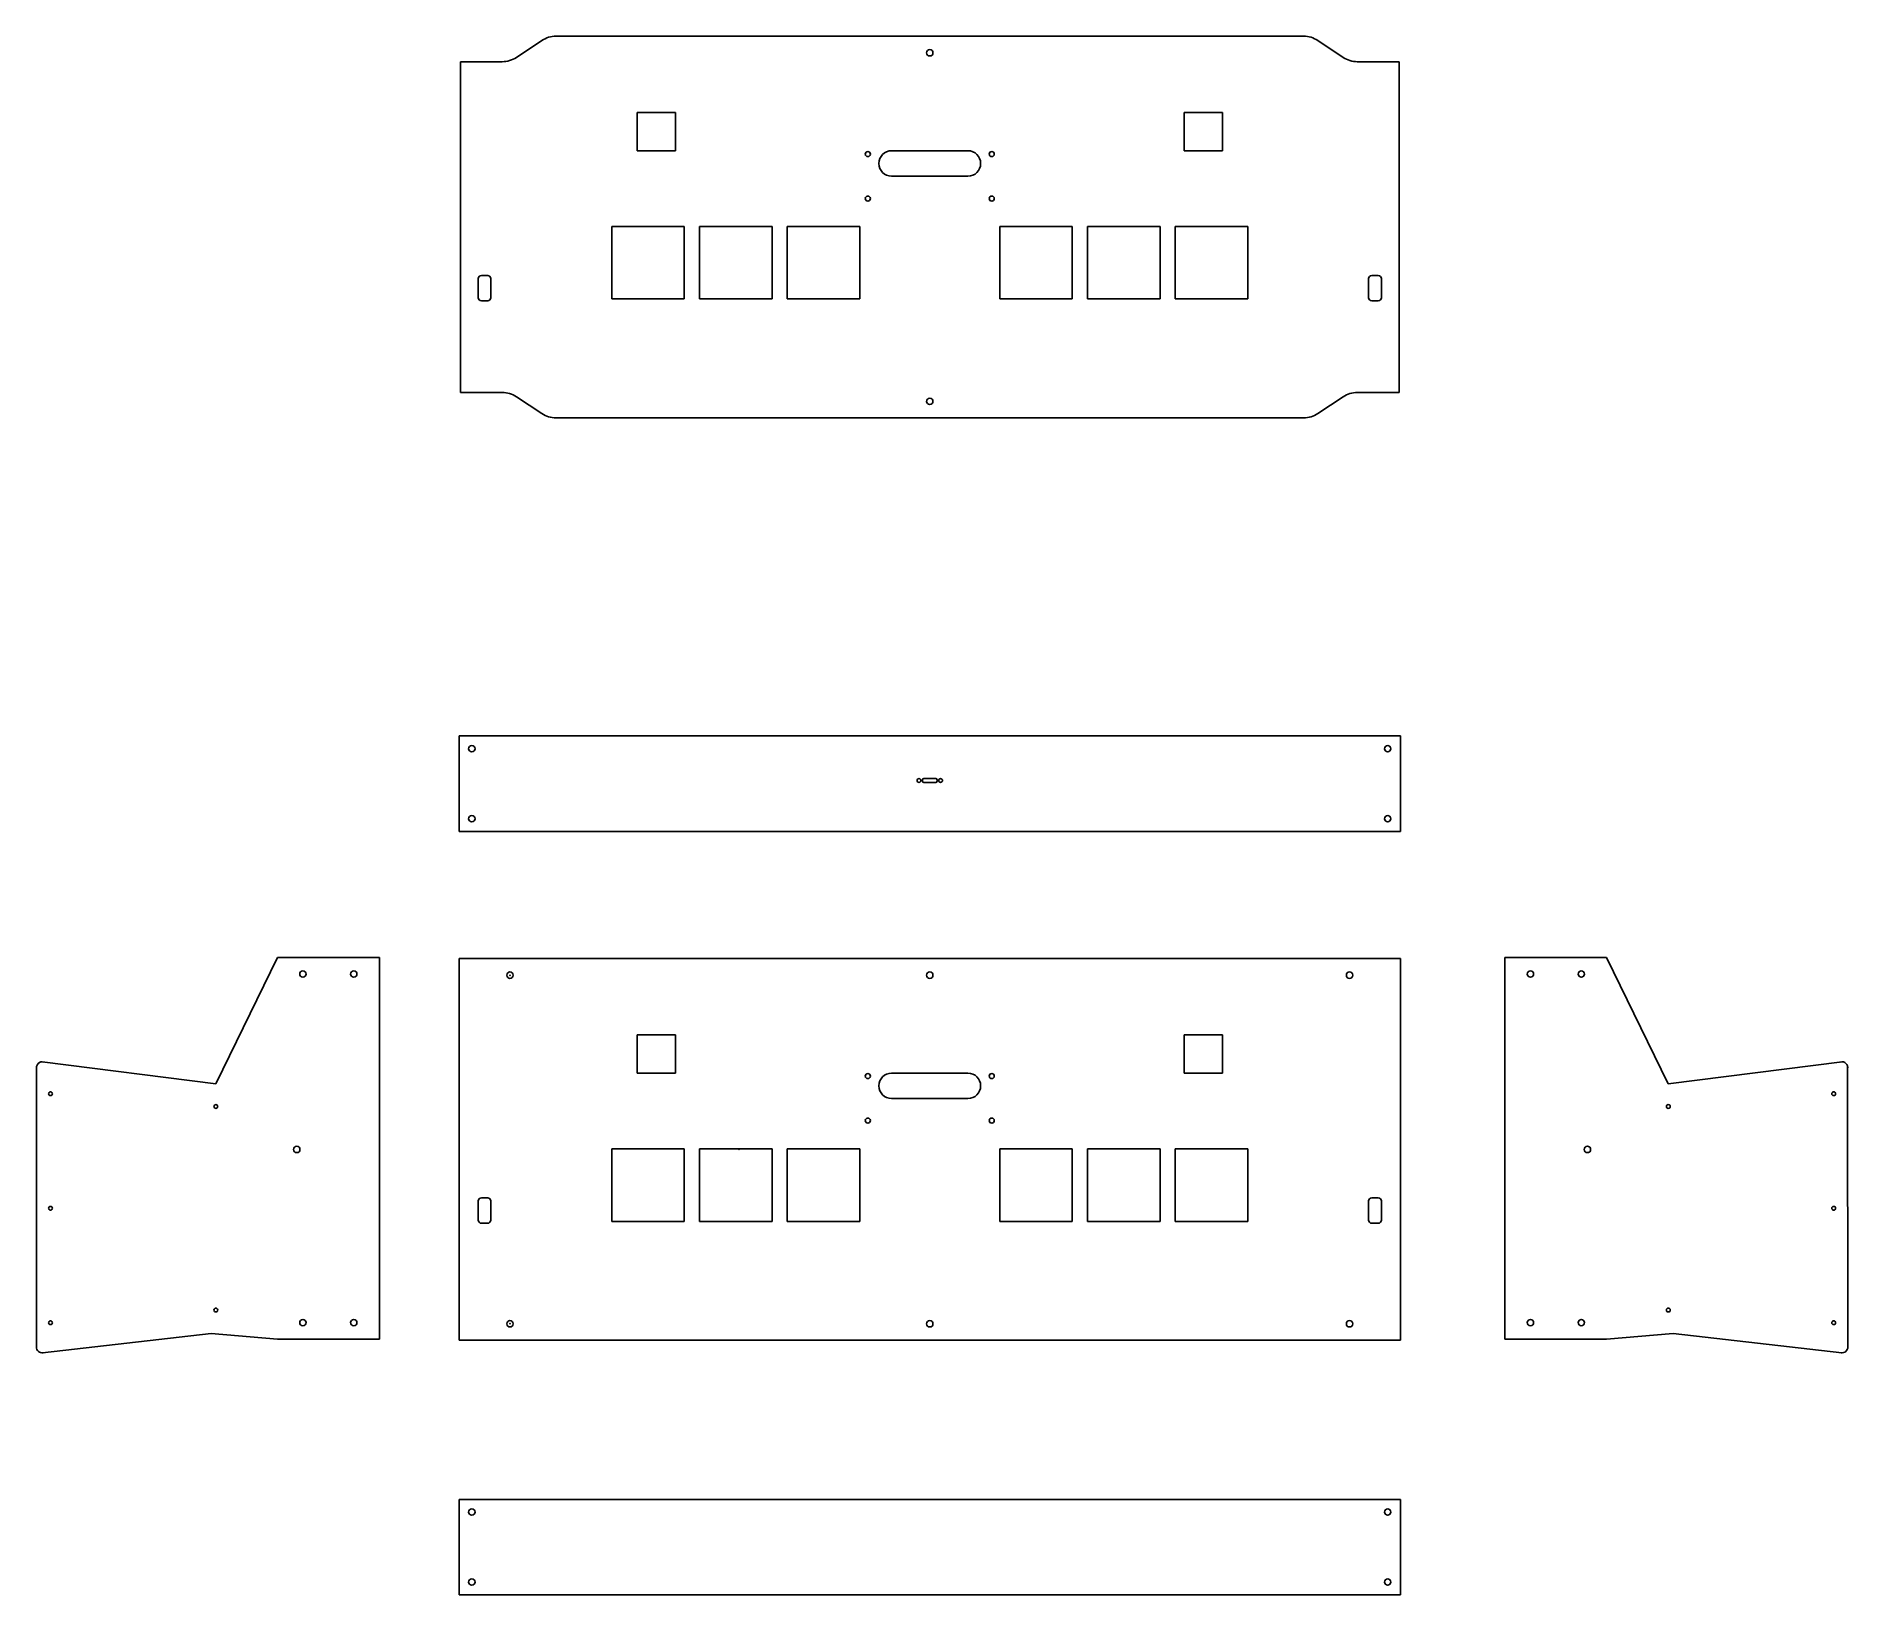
# Model space of a CAD drawing. Header units: centimetres. Extents: x -55 to 87, y -35 to 88.
import ezdxf

# ---------------------------------------------------------------- set-up
doc = ezdxf.new("R2010")
doc.units = ezdxf.units.CM
doc.header["$MEASUREMENT"] = 0
for name, color, linetype in [('NAGEKI 3.0 v9_nageki 3.0 UV v12', 7, 'Continuous'), ('NAGEKI 3.0 v9_nageki 侧键 主体 v12_NAGEKI 2.0 3D套件 v13_侧板', 7, 'Continuous'), ('NAGEKI 3.0 v9_nageki 侧键 主体 v12_NAGEKI 2.0 3D套件 v13_支撑长条', 7, 'Continuous'), ('NAGEKI 3.0 v9_nageki 侧键 主体 v12_NAGEKI 2.0 3D套件 v13_表层', 7, 'Continuous')]:
    doc.layers.add(name, color=color, linetype=linetype)

msp = doc.modelspace()

# ---------------------------------------------------------------- linework, layer by layer
at = {"layer": 'NAGEKI 3.0 v9_nageki 3.0 UV v12'}
for p, q in [((-15.5, 87.16), (-17.5, 85.84)), ((44.39, 87.5), (-14.39, 87.5)), ((47.5, 85.84), (45.5, 87.16)), ((-21.9, 85.5), (-21.9, 59.5)), ((-20, 85.5), (-21.9, 85.5)), ((-18.61, 85.5), (-20, 85.5)), ((50, 85.5), (48.61, 85.5)), ((51.9, 85.5), (50, 85.5)), ((51.9, 59.5), (51.9, 85.5)), ((-8, 81.5), (-5, 81.5)), ((-8, 78.5), (-8, 81.5)), ((-5, 81.5), (-5, 78.5)), ((35, 78.5), (35, 81.5)), ((35, 81.5), (38, 81.5)), ((38, 81.5), (38, 78.5)), ((-5, 78.5), (-8, 78.5)), ((18, 78.5), (12, 78.5)), ((38, 78.5), (35, 78.5)), ((12, 76.5), (18, 76.5)), ((-10, 72.55), (-4.3, 72.55)), ((-10, 66.85), (-10, 72.55)), ((-4.3, 72.55), (-4.3, 66.85)), ((-3.1, 66.85), (-3.1, 72.55)), ((-3.1, 72.55), (2.6, 72.55)), ((2.6, 72.55), (2.6, 66.85)), ((9.5, 72.55), (3.8, 72.55)), ((3.8, 72.55), (3.8, 66.85)), ((9.5, 66.85), (9.5, 72.55)), ((20.5, 72.55), (26.2, 72.55)), ((20.5, 66.85), (20.5, 72.55)), ((26.2, 72.55), (26.2, 66.85)), ((27.4, 66.85), (27.4, 72.55)), ((27.4, 72.55), (33.1, 72.55)), ((33.1, 72.55), (33.1, 66.85)), ((40, 72.55), (34.3, 72.55)), ((34.3, 72.55), (34.3, 66.85)), ((40, 66.85), (40, 72.55)), ((-20.5, 66.95), (-20.5, 68.45)), ((-20.25, 68.7), (-19.75, 68.7)), ((-19.5, 68.45), (-19.5, 66.95)), ((49.5, 66.95), (49.5, 68.45)), ((49.75, 68.7), (50.25, 68.7)), ((50.5, 68.45), (50.5, 66.95)), ((-19.75, 66.7), (-20.25, 66.7)), ((-4.3, 66.85), (-10, 66.85)), ((2.6, 66.85), (-3.1, 66.85)), ((3.8, 66.85), (9.5, 66.85)), ((26.2, 66.85), (20.5, 66.85)), ((33.1, 66.85), (27.4, 66.85)), ((34.3, 66.85), (40, 66.85)), ((50.25, 66.7), (49.75, 66.7)), ((-21.9, 59.5), (-20, 59.5)), ((-20, 59.5), (-18.61, 59.5)), ((-17.5, 59.16), (-15.5, 57.84)), ((45.5, 57.84), (47.5, 59.16)), ((48.61, 59.5), (50, 59.5)), ((50, 59.5), (51.9, 59.5)), ((-14.39, 57.5), (44.39, 57.5))]:
    msp.add_line(p, q, dxfattribs=at)
for centre, radius in [((15, 86.2), 0.25), ((10.13, 78.24, 0), 0.2), ((19.87, 78.24, 0), 0.2), ((10.13, 74.74, 0), 0.2), ((19.87, 74.74, 0), 0.2), ((15, 58.8), 0.25), ((15, 13.7), 0.25), ((48, 13.7), 0.25), ((15, -13.7), 0.25), ((48, -13.7), 0.25)]:
    msp.add_circle(centre, radius, dxfattribs=at)
for centre, radius, start, end in [((-14.39, 85.5), 2, 90, 123.6901), ((44.39, 85.5), 2, 56.3099, 90), ((12, 77.5), 1, 90, 270), ((18, 77.5), 1, 270, 90), ((-14.39, 59.5), 2, 236.3099, 270), ((44.39, 59.5), 2, 270, 303.6901)]:
    msp.add_arc(centre, radius, start, end, dxfattribs=at)
at = {"layer": 'NAGEKI 3.0 v9_nageki 3.0 UV v12', "extrusion": (0, 0, -1)}
for centre, radius, start, end in [((18.61, 87.5), 2, 236.3099, 270), ((-48.61, 87.5), 2, 270, 303.6901), ((20.25, 68.45), 0.25, 0, 90), ((19.75, 68.45), 0.25, 90, 180), ((-49.75, 68.45), 0.25, 0, 90), ((-50.25, 68.45), 0.25, 90, 180), ((20.25, 66.95), 0.25, 270, 0), ((19.75, 66.95), 0.25, 180, 270), ((-49.75, 66.95), 0.25, 270, 0), ((-50.25, 66.95), 0.25, 180, 270), ((18.61, 57.5), 2, 90, 123.6901), ((-48.61, 57.5), 2, 56.3099, 90)]:
    msp.add_arc(centre, radius, start, end, dxfattribs=at)
at = {"layer": 'NAGEKI 3.0 v9_nageki 3.0 UV v12'}
for p in [(-18, 13.7), (0, 0), (-18, -13.7)]:
    msp.add_point(p, dxfattribs=at)
at = {"layer": 'NAGEKI 3.0 v9_nageki 侧键 主体 v12_NAGEKI 2.0 3D套件 v13_侧板'}
for p, q in [((-36.27, 15.09), (-41.12, 5.16)), ((-28.26, 15.09), (-36.27, 15.09)), ((-28.26, 15.09), (-28.26, -14.91)), ((60.2, 15.09), (60.2, -14.91)), ((60.2, 15.09), (68.21, 15.09)), ((60.2, 15.09), (68.21, 15.09)), ((60.2, 15.09), (60.2, -14.91)), ((68.21, 15.09), (73.06, 5.16)), ((68.21, 15.09), (73.06, 5.16)), ((-55.21, 6.54), (-55.23, -15.53)), ((-54.78, 6.89), (-41.12, 5.16)), ((86.72, 6.89), (73.06, 5.16)), ((86.72, 6.89), (73.06, 5.16)), ((87.15, 6.54), (87.17, -15.53)), ((87.15, 6.54), (87.17, -15.53)), ((-54.75, -15.98), (-41.5, -14.46)), ((-41.5, -14.46), (-36.27, -14.91)), ((-28.26, -14.91), (-36.27, -14.91)), ((60.2, -14.91), (68.21, -14.91)), ((60.2, -14.91), (68.21, -14.91)), ((73.44, -14.46), (68.21, -14.91)), ((73.44, -14.46), (68.21, -14.91)), ((86.69, -15.98), (73.44, -14.46)), ((86.69, -15.98), (73.44, -14.46))]:
    msp.add_line(p, q, dxfattribs=at)
at = {"layer": 'NAGEKI 3.0 v9_nageki 侧键 主体 v12_NAGEKI 2.0 3D套件 v13_侧板', "extrusion": (-1.22465e-16, 0, -1)}
for centre, radius in [((34.28, 13.79), 0.25), ((30.28, 13.79), 0.25), ((54.12, 4.38), 0.15), ((41.12, 3.38), 0.15), ((54.12, -4.62), 0.15), ((41.12, -12.62), 0.15), ((54.12, -13.62), 0.15), ((34.28, -13.61), 0.25), ((30.28, -13.61), 0.25)]:
    msp.add_circle(centre, radius, dxfattribs=at)
at = {"layer": 'NAGEKI 3.0 v9_nageki 侧键 主体 v12_NAGEKI 2.0 3D套件 v13_侧板'}
for centre, radius in [((62.22, 13.79), 0.25), ((66.22, 13.79), 0.25), ((86.06, 4.38), 0.15), ((86.06, 4.38), 0.15), ((73.06, 3.38), 0.15), ((73.06, 3.38), 0.15), ((-34.76, 0), 0.25), ((66.7, 0), 0.25), ((86.06, -4.62), 0.15), ((86.06, -4.62), 0.15), ((73.06, -12.62), 0.15), ((73.06, -12.62), 0.15), ((62.22, -13.61), 0.25), ((66.22, -13.61), 0.25), ((86.06, -13.62), 0.15), ((86.06, -13.62), 0.15)]:
    msp.add_circle(centre, radius, dxfattribs=at)
at = {"layer": 'NAGEKI 3.0 v9_nageki 侧键 主体 v12_NAGEKI 2.0 3D套件 v13_侧板', "extrusion": (-1.22465e-16, 2.80415e-31, -1)}
msp.add_arc((54.77, 6.44), 0.45, 347.7077, 105.2534, dxfattribs=at)
at = {"layer": 'NAGEKI 3.0 v9_nageki 侧键 主体 v12_NAGEKI 2.0 3D套件 v13_侧板'}
for centre, start, end in [((86.71, 6.44), 347.7077, 105.2534), ((86.71, 6.44), 347.7077, 105.2534), ((86.72, -15.53), 259.7635, 0.0438), ((86.72, -15.53), 259.7635, 0.0438)]:
    msp.add_arc(centre, 0.45, start, end, dxfattribs=at)
at = {"layer": 'NAGEKI 3.0 v9_nageki 侧键 主体 v12_NAGEKI 2.0 3D套件 v13_侧板', "extrusion": (-1.22465e-16, -1.47911e-31, -1)}
msp.add_arc((54.78, -15.53), 0.45, 259.7635, 0.0438, dxfattribs=at)
at = {"layer": 'NAGEKI 3.0 v9_nageki 侧键 主体 v12_NAGEKI 2.0 3D套件 v13_侧板'}
msp.add_point((0, 0), dxfattribs=at)
at = {"layer": 'NAGEKI 3.0 v9_nageki 侧键 主体 v12_NAGEKI 2.0 3D套件 v13_支撑长条'}
for p, q in [((-22, 32.5), (15, 32.5)), ((-20, 32.5), (-22, 32.5)), ((-22, 25), (-22, 32.5)), ((-20, 32.5), (50, 32.5)), ((-20, 32.5), (50, 32.5)), ((50, 32.5), (52, 32.5)), ((52, 25), (52, 32.5)), ((14.43, 29), (14.43, 29.05)), ((14.43, 29), (14.43, 28.95)), ((14.53, 29.15), (15.47, 29.15)), ((15.47, 28.85), (14.53, 28.85)), ((15.57, 29), (15.57, 29.05)), ((15.57, 29), (15.57, 28.95)), ((-22, 25), (-20, 25)), ((50, 25), (-20, 25)), ((50, 25), (-20, 25)), ((52, 25), (50, 25)), ((-22, -35), (-22, -27.5)), ((-20, -27.5), (-22, -27.5)), ((-20, -27.5), (50, -27.5)), ((-20, -27.5), (50, -27.5)), ((50, -27.5), (52, -27.5)), ((52, -35), (52, -27.5)), ((-22, -35), (-20, -35)), ((50, -35), (-20, -35)), ((50, -35), (-20, -35)), ((52, -35), (50, -35))]:
    msp.add_line(p, q, dxfattribs=at)
for centre, radius in [((-21, 31.5), 0.25), ((51, 31.5), 0.25), ((14.15, 29), 0.15), ((15.85, 29), 0.15), ((-21, 26), 0.25), ((51, 26), 0.25), ((-21, -28.5), 0.25), ((51, -28.5), 0.25), ((-21, -34), 0.25), ((51, -34), 0.25)]:
    msp.add_circle(centre, radius, dxfattribs=at)
for centre, start, end in [((14.53, 29.05), 90, 180), ((14.53, 28.95), 180, 270), ((15.47, 28.95), 270, 0), ((15.47, 29.05), 0, 90)]:
    msp.add_arc(centre, 0.1, start, end, dxfattribs=at)
msp.add_point((0, 0), dxfattribs=at)
msp.add_point((0, 0), dxfattribs=at)
at = {"layer": 'NAGEKI 3.0 v9_nageki 侧键 主体 v12_NAGEKI 2.0 3D套件 v13_表层'}
for p, q in [((-20, 15), (-22, 15)), ((-22, 15), (-22, -15)), ((-20, 15), (50, 15)), ((50, 15), (52, 15)), ((52, 15), (52, -15)), ((-8, 6), (-8, 9)), ((-8, 9), (-5, 9)), ((-5, 9), (-5, 6)), ((35, 9), (38, 9)), ((35, 6), (35, 9)), ((38, 9), (38, 6)), ((-5, 6), (-8, 6)), ((12, 6), (18, 6)), ((38, 6), (35, 6)), ((12, 4), (18, 4)), ((-10, -5.65), (-10, 0.05)), ((-10, 0.05), (-4.3, 0.05)), ((-4.3, 0.05), (-4.3, -5.65)), ((-3.1, -5.65), (-3.1, 0.05)), ((-3.1, 0.05), (2.6, 0.05)), ((2.6, 0.05), (2.6, -5.65)), ((3.8, 0.05), (3.8, -5.65)), ((9.5, 0.05), (3.8, 0.05)), ((9.5, -5.65), (9.5, 0.05)), ((20.5, 0.05), (26.2, 0.05)), ((20.5, -5.65), (20.5, 0.05)), ((26.2, 0.05), (26.2, -5.65)), ((33.1, 0.05), (27.4, 0.05)), ((27.4, 0.05), (27.4, -5.65)), ((33.1, 0.05), (33.1, -5.65)), ((34.3, 0.05), (34.3, -5.65)), ((40, 0.05), (34.3, 0.05)), ((40, -5.65), (40, 0.05)), ((-20.5, -5.55), (-20.5, -4.05)), ((-20.25, -3.8), (-19.75, -3.8)), ((-19.5, -4.05), (-19.5, -5.55)), ((49.5, -5.55), (49.5, -4.05)), ((49.75, -3.8), (50.25, -3.8)), ((50.5, -4.05), (50.5, -5.55)), ((-4.3, -5.65), (-10, -5.65)), ((2.6, -5.65), (-3.1, -5.65)), ((3.8, -5.65), (9.5, -5.65)), ((26.2, -5.65), (20.5, -5.65)), ((27.4, -5.65), (33.1, -5.65)), ((34.3, -5.65), (40, -5.65)), ((-19.75, -5.8), (-20.25, -5.8)), ((50.25, -5.8), (49.75, -5.8)), ((-22, -15), (-20, -15)), ((50, -15), (-20, -15)), ((52, -15), (50, -15))]:
    msp.add_line(p, q, dxfattribs=at)
for centre, radius in [((-18, 13.7), 0.25), ((15, 13.7), 0.25), ((48, 13.7), 0.25), ((10.13, 5.77, 0), 0.2), ((19.87, 5.77, 0), 0.2), ((10.13, 2.27, 0), 0.2), ((19.87, 2.27, 0), 0.2), ((-18, -13.7), 0.25), ((15, -13.7), 0.25), ((48, -13.7), 0.25)]:
    msp.add_circle(centre, radius, dxfattribs=at)
for centre, radius, start, end in [((12, 5), 1, 90, 270), ((18, 5), 1, 270, 90), ((-20.25, -4.05), 0.25, 90, 180), ((-19.75, -4.05), 0.25, 360, 90), ((49.75, -4.05), 0.25, 90, 180), ((50.25, -4.05), 0.25, 360, 90), ((-20.25, -5.55), 0.25, 180, 270), ((-19.75, -5.55), 0.25, 270, 0), ((49.75, -5.55), 0.25, 180, 270), ((50.25, -5.55), 0.25, 270, 0)]:
    msp.add_arc(centre, radius, start, end, dxfattribs=at)
msp.add_point((0, 0), dxfattribs=at)
msp.add_point((0, 0), dxfattribs=at)

doc.saveas('drawing.dxf')
